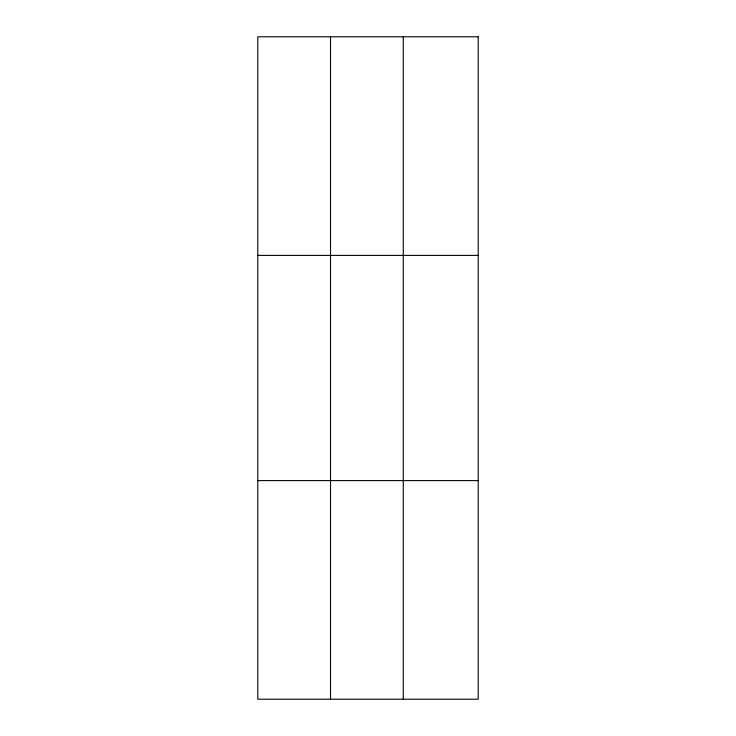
<?xml version="1.0" encoding="UTF-8"?>
<svg xmlns="http://www.w3.org/2000/svg" width="736" height="736" viewBox="0 0 736 736"><rect width="100%" height="100%" fill="white"/><g stroke="black" fill="none" stroke-linecap="round" stroke-linejoin="round"><path stroke-width="1.1" d="M330.528 699.2L330.528 36.8M403.273 699.2L403.273 36.8M257.784 255.392L478.216 255.392M257.784 480.608L478.216 480.608M478.216 36.8L478.216 699.2L257.784 699.2L257.784 36.8L478.216 36.8"/></g></svg>
